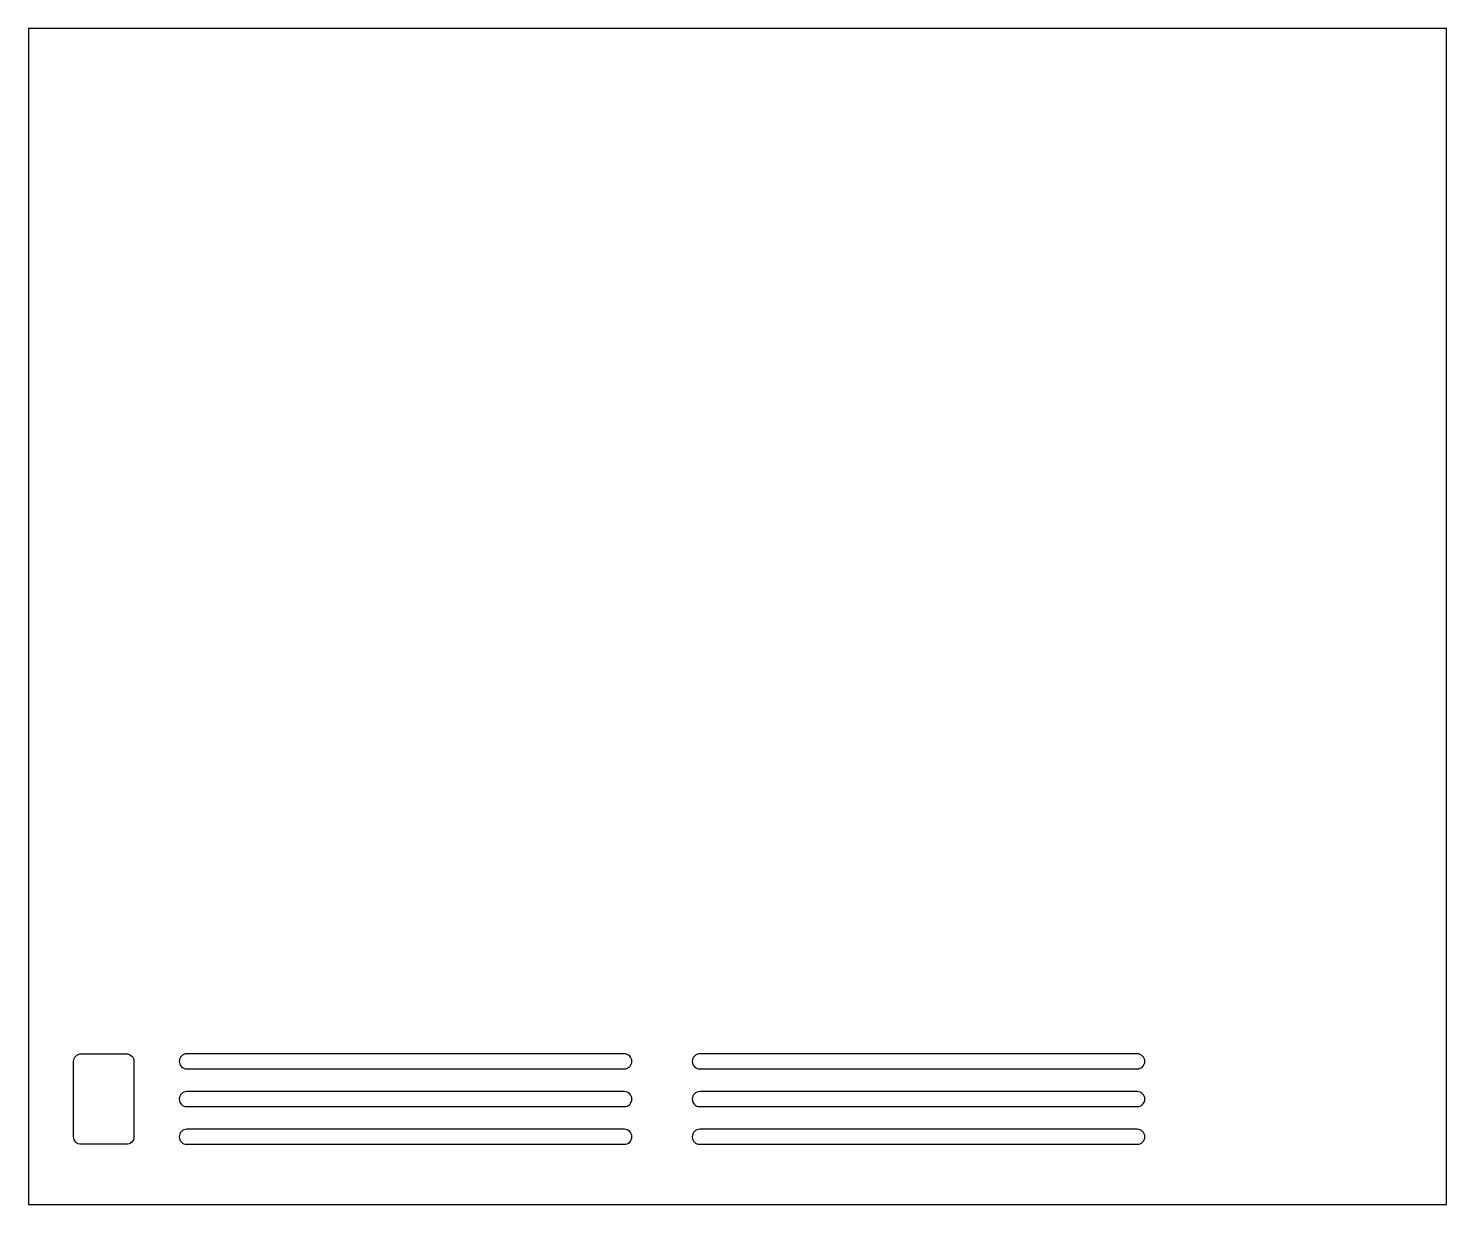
# Model space of a CAD drawing. Header units: inches. Extents: x -23.5 to 0, y 0.2 to 19.7.
import ezdxf

# ---------------------------------------------------------------- set-up
doc = ezdxf.new("R2010")
doc.units = ezdxf.units.IN
doc.layers.get('0').update_dxf_attribs({"linetype": 'CONTINUOUS'})

msp = doc.modelspace()

# ---------------------------------------------------------------- linework, layer by layer
msp.add_lwpolyline([(-23.5, 0.25), (0, 0.25), (0, 19.75), (-23.5, 19.75)], close=True)
for points in [[(-22.625, 2.75), (-21.875, 2.75, -0.414214), (-21.75, 2.625), (-21.75, 1.375, -0.414214), (-21.875, 1.25), (-22.625, 1.25, -0.414214), (-22.75, 1.375), (-22.75, 2.625, -0.414214)], [(-20.875, 2.75, 1), (-20.875, 2.5), (-13.625, 2.5, 1), (-13.625, 2.75)], [(-12.375, 2.75, 1), (-12.375, 2.5), (-5.125, 2.5, 1), (-5.125, 2.75)], [(-20.875, 2.125, 1), (-20.875, 1.875), (-13.625, 1.875, 1), (-13.625, 2.125)], [(-12.375, 2.125, 1), (-12.375, 1.875), (-5.125, 1.875, 1), (-5.125, 2.125)], [(-20.875, 1.5, 1), (-20.875, 1.25), (-13.625, 1.25, 1), (-13.625, 1.5)], [(-12.375, 1.5, 1), (-12.375, 1.25), (-5.125, 1.25, 1), (-5.125, 1.5)]]:
    msp.add_lwpolyline(points, format="xyb", close=True)

doc.saveas('drawing.dxf')
